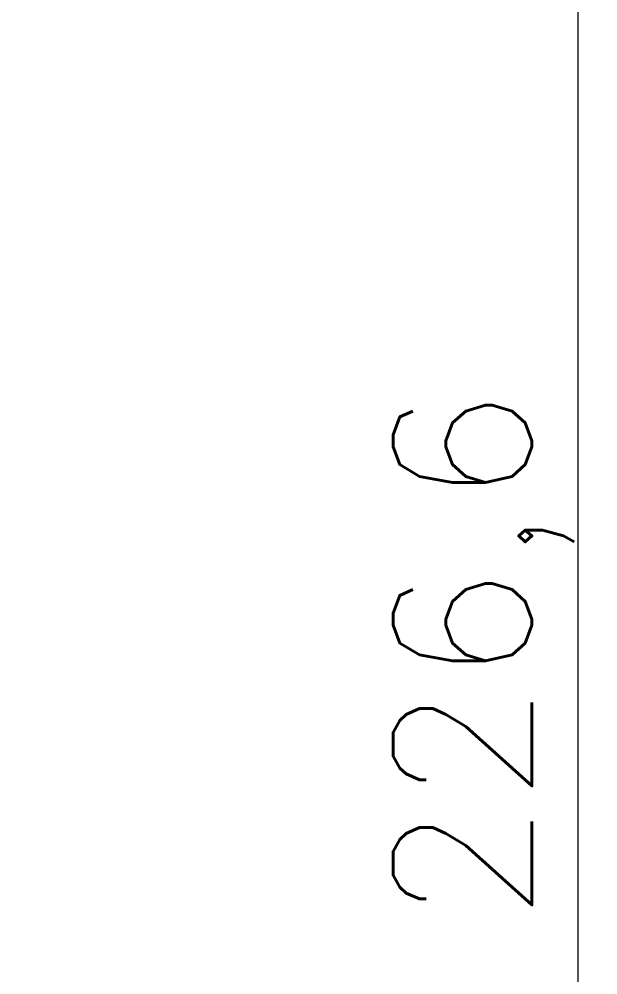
# Model space of a CAD drawing. Header units: millimetres. Extents: x 1677 to 3499, y -182 to 1106.
# Drawn here: x 2545.6 to 2604, y 519.9 to 616.2 of the extents above; entities that cross this region are included whole.
import ezdxf

# ---------------------------------------------------------------- set-up
doc = ezdxf.new("R2010")
doc.units = ezdxf.units.MM
doc.layers.add('尺寸线层', color=3, linetype='Continuous', lineweight=18)
doc.styles.get("Standard").update_dxf_attribs({"font": 'txt.shx', "bigfont": 'gbcbig.shx'})
doc.dimstyles.new('ISO-25', dxfattribs={"dimtxt": 3.5, "dimasz": 2.5, "dimexe": 1.25, "dimexo": 0.625, "dimtad": 1, "dimtxsty": 'Standard', "dimcen": 2.5, "dimdle": 5, "dimadec": 0, "dimazin": 0, "dimtfac": 1, "dimtmove": 0, "dimatfit": 3, "dimfxl": 0, "dimarcsym": 0})

# ---------------------------------------------------------------- blocks, each defined once
blk = doc.blocks.new('*X20')
at = {"layer": '尺寸线层', "linetype": 'Continuous'}
for points in [[(2601.998, 665.438), (2600.665, 657.438), (2603.331, 657.438)], [(2601.998, 438.789), (2600.665, 446.789), (2603.331, 446.789)]]:
    blk.add_hatch(color=0, dxfattribs=at).paths.add_polyline_path(points, flags=0)
at = {"layer": '尺寸线层', "color": 0, "linetype": 'Continuous'}
for p, q in [((2428.699, 665.438), (2603.998, 665.438)), ((2601.998, 438.789), (2601.998, 665.438)), ((2428.699, 438.789), (2603.998, 438.789))]:
    blk.add_line(p, q, dxfattribs=at)
at = {"layer": '尺寸线层', "color": 0, "insert": (2592.474, 552.113), "char_height": 14, "width": 82, "attachment_point": 5, "rotation": 90}
blk.add_mtext('226,6', dxfattribs=at)

msp = doc.modelspace()

# ---------------------------------------------------------------- dimensions: what is measured, and where the dimension line sits
at = {"layer": '尺寸线层'}
dim = msp.add_linear_dim(base=(2601.998, 665.438), p1=(2428.699, 438.789), p2=(2428.699, 665.438), angle=90, dimstyle='ISO-25', override={"dimtxt": 14, "dimasz": 8, "dimexe": 2, "dimexo": 0, "dimgap": 1.524, "dimdec": 1, "dimzin": 0, "dimsah": 1, "dimdle": 8.16, "dimadec": 2, "dimtfill": 1, "dimtolj": 1, "dimtzin": 0}, dxfattribs=at)
dim.commit()
dim.dimension.update_dxf_attribs({"geometry": '*X20', "text_midpoint": (2601.998, 552.113)})

doc.saveas('drawing.dxf')
